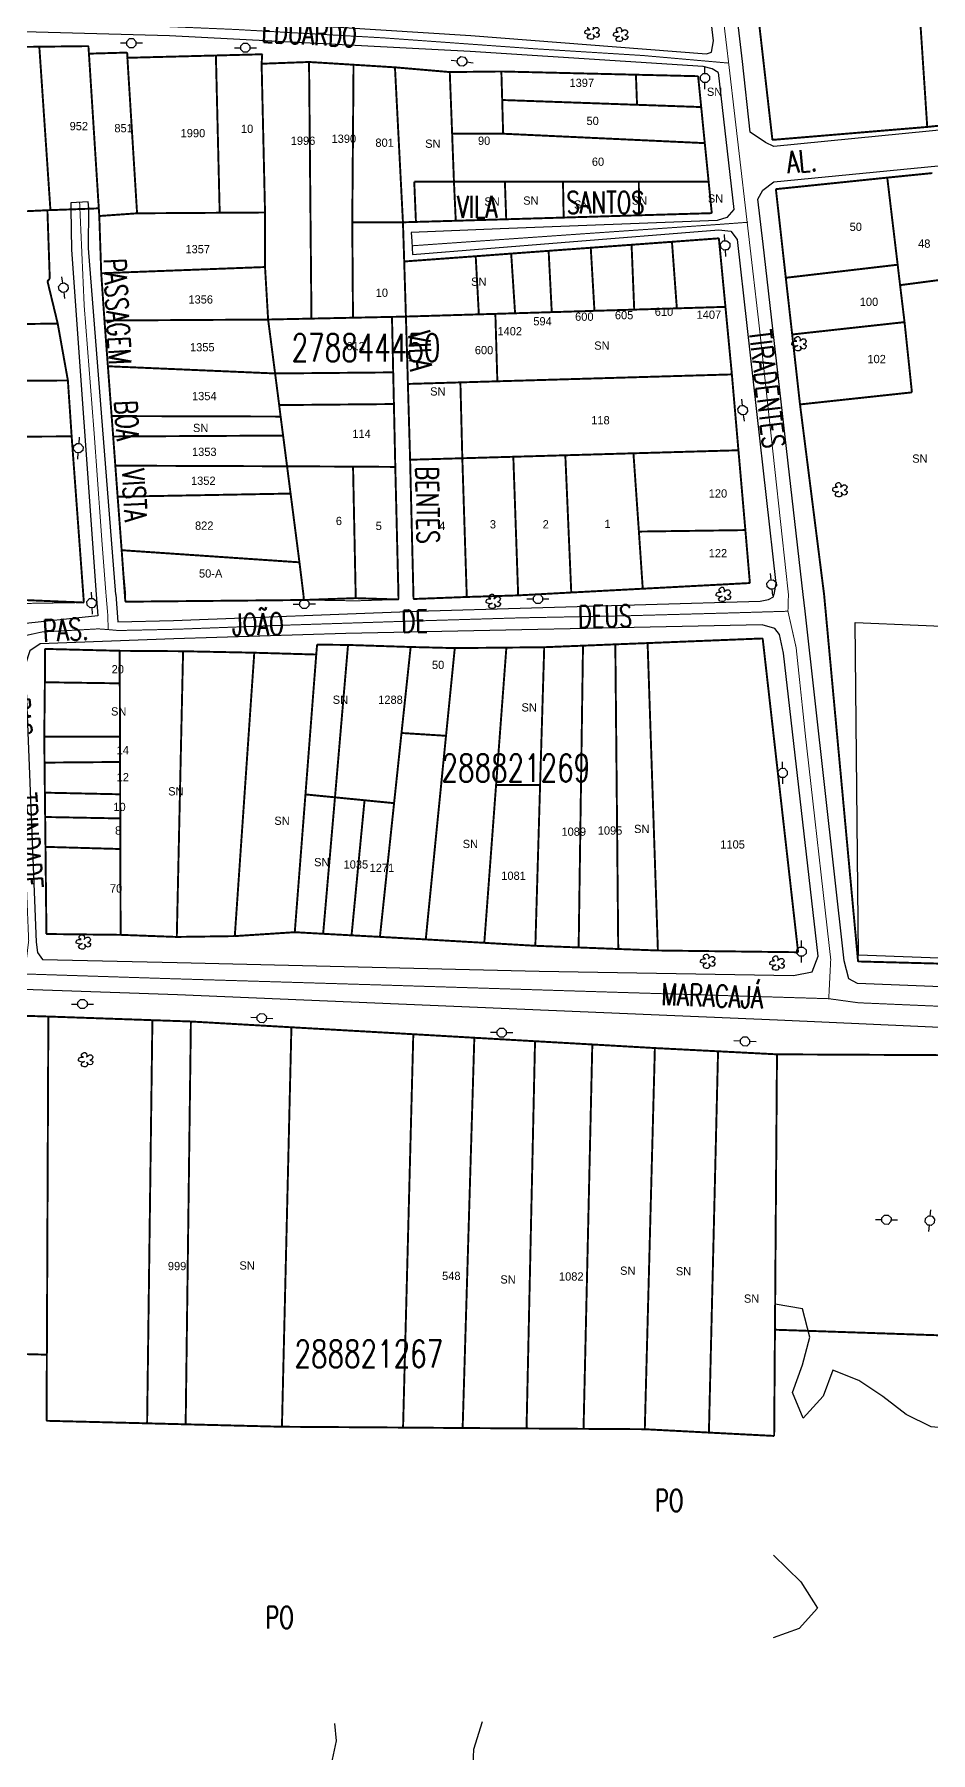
# Model space of a CAD drawing. Header units: millimetres. Extents: x 203684 to 206468, y 4869193 to 4871613.
# Drawn here: x 204378.7 to 204541.4, y 4870786.4 to 4871098.3 of the extents above; entities that cross this region are included whole.
import ezdxf
from ezdxf.enums import TextEntityAlignment as Align

# ---------------------------------------------------------------- set-up
doc = ezdxf.new("R2010")
doc.units = ezdxf.units.MM
for name, color, linetype in [('CD_MALHA_LOTES', 7, 'Continuous'), ('CD_TXT_QUADRA', 7, 'Continuous'), ('LT-POSTES', 7, 'Continuous'), ('RU-CE-CF-Q-ARQ', 7, 'Continuous'), ('RU-QUADRA', 210, 'Continuous'), ('SV-EIXO-RUA-N-PAV', 6, 'Continuous'), ('SV-EIXO-RUA-PAV', 20, 'Continuous'), ('SV-RUA-NAO-PAV', 7, 'Continuous'), ('SV-RUA-PAVIM', 7, 'Continuous'), ('SV-TXT-RUA-N-PAV', 7, 'Continuous'), ('SV-TXT-RUA-PAV', 7, 'Continuous'), ('Th_NmrPort', 1, 'Continuous'), ('VG-ARVORE-ISOLADA', 90, 'Continuous'), ('VG-ORLA-VEGETACAO', 90, 'Continuous'), ('VG-TXT-VEGETACAO', 90, 'Continuous')]:
    doc.layers.add(name, color=color, linetype=linetype)
doc.styles.add('ARIAL', font='simplex.shx')

# ---------------------------------------------------------------- blocks, each defined once
blk = doc.blocks.new('COD092', base_point=(204504.092239, 4871060.025635))
at = {"layer": 'LT-POSTES'}
blk.add_line((204504.922233, 4871060.022296), (204506.0889, 4871060.022296), dxfattribs=at)
blk.add_lwpolyline([(204502.0889, 4871060.022296), (204503.255567, 4871060.022296), (204503.255567, 4871060.35563), (204503.755567, 4871060.85563), (204504.422233, 4871060.85563), (204504.922233, 4871060.35563), (204504.922233, 4871059.688963), (204504.422233, 4871059.188963), (204503.755567, 4871059.188963), (204503.255567, 4871059.688963), (204503.255567, 4871060.022296)], dxfattribs=at)
blk = doc.blocks.new('COD208', base_point=(204517.498181, 4871042.194979))
at = {"layer": 'VG-ARVORE-ISOLADA'}
blk.add_lwpolyline([(204517.064848, 4871042.628313), (204516.739848, 4871042.844979), (204516.739848, 4871043.169979), (204516.956515, 4871043.386646), (204517.173181, 4871043.494979), (204517.389848, 4871043.494979), (204517.606515, 4871043.278312), (204517.714848, 4871042.953312), (204517.606515, 4871042.628313), (204517.823181, 4871042.844979), (204518.148181, 4871043.061646), (204518.473181, 4871043.061646), (204518.689848, 4871042.844979), (204518.798181, 4871042.628313), (204518.581515, 4871042.194979), (204518.256515, 4871042.086646), (204518.581515, 4871041.978313), (204518.798181, 4871041.869979), (204518.798181, 4871041.653313), (204518.581515, 4871041.328313), (204518.364848, 4871041.219979), (204518.039848, 4871041.328313), (204517.714848, 4871041.761646), (204517.823181, 4871041.219979), (204517.714848, 4871041.003313), (204517.498181, 4871040.894979), (204517.173181, 4871040.894979), (204516.848182, 4871041.003313), (204516.631515, 4871041.328313), (204516.848182, 4871041.653313), (204517.281515, 4871041.869979), (204516.848182, 4871041.761646), (204516.414848, 4871041.869979), (204516.198182, 4871041.978313), (204516.198182, 4871042.194979), (204516.306515, 4871042.519979), (204516.631515, 4871042.628313)], close=True, dxfattribs=at)

msp = doc.modelspace()

# ---------------------------------------------------------------- linework, layer by layer
at = {"layer": 'CD_MALHA_LOTES', "const_width": 0.35}
for points in [[(204512.66, 4871079.18), (204508.06, 4871119.48)], [(204540.77, 4871081.53), (204539.51, 4871100.57)], [(204366.3, 4871095.94), (204379.56, 4871096.09)], [(204379.56, 4871096.09), (204388.47, 4871096.2)], [(204381.58, 4871066.43), (204379.56, 4871096.09)], [(204388.47, 4871096.2), (204388.57, 4871094.83)], [(204388.57, 4871094.83), (204395.51, 4871095.03)], [(204390.36, 4871066.75), (204388.57, 4871094.83)], [(204395.51, 4871095.03), (204395.55, 4871094.08)], [(204395.55, 4871094.08), (204411.62, 4871094.5)], [(204411.62, 4871094.5), (204420.03, 4871094.72)], [(204412.31, 4871065.95), (204411.62, 4871094.5)], [(204420.03, 4871094.72), (204419.92, 4871093)], [(204397.31, 4871065.85), (204395.55, 4871094.08)], [(204419.92, 4871093), (204428.53, 4871093.32)], [(204420.54, 4871066), (204419.92, 4871093)], [(204428.53, 4871093.32), (204436.61, 4871092.82)], [(204428.97, 4871046.74), (204428.53, 4871093.32)], [(204436.38, 4871064.22), (204436.61, 4871092.82)], [(204436.61, 4871092.82), (204444.13, 4871092.35)], [(204445.58, 4871064.22), (204444.13, 4871092.35)], [(204444.13, 4871092.35), (204454.08, 4871091.49)], [(204454.08, 4871091.49), (204463.45, 4871091.6)], [(204454.51, 4871080.29), (204454.08, 4871091.49)], [(204463.45, 4871091.6), (204487.88, 4871091.01)], [(204463.6, 4871086.42), (204463.45, 4871091.6)], [(204488.08, 4871085.55), (204487.88, 4871091.01)], [(204487.88, 4871091.01), (204499.17, 4871090.74)], [(204499.17, 4871090.74), (204499.73, 4871085.14)], [(204463.77, 4871080.3), (204463.6, 4871086.42)], [(204463.6, 4871086.42), (204488.08, 4871085.55)], [(204499.73, 4871085.14), (204488.08, 4871085.55)], [(204499.73, 4871085.14), (204500.38, 4871078.59)], [(204551.64, 4871082.66), (204540.77, 4871081.53)], [(204454.51, 4871080.29), (204463.77, 4871080.3)], [(204454.84, 4871071.59), (204454.51, 4871080.29)], [(204500.38, 4871078.59), (204463.77, 4871080.3)], [(204500.38, 4871078.59), (204501.08, 4871071.6)], [(204540.77, 4871081.53), (204512.66, 4871079.18)], [(204513.29, 4871070.24), (204533.51, 4871072.33)], [(204533.51, 4871072.33), (204541.7, 4871073.15)], [(204535.4, 4871056.52), (204533.51, 4871072.33)], [(204447.63, 4871071.59), (204454.84, 4871071.59)], [(204447.94, 4871064.29), (204447.63, 4871071.59)], [(204454.84, 4871071.59), (204464.09, 4871071.59)], [(204455.17, 4871064.5), (204454.84, 4871071.59)], [(204464.09, 4871071.59), (204474.64, 4871071.6)], [(204464.33, 4871064.77), (204464.09, 4871071.59)], [(204474.64, 4871071.6), (204488.41, 4871071.6)], [(204474.76, 4871065.08), (204474.64, 4871071.6)], [(204488.43, 4871065.49), (204488.41, 4871071.6)], [(204488.41, 4871071.6), (204501.08, 4871071.6)], [(204501.08, 4871071.6), (204501.65, 4871065.88)], [(204515.09, 4871054.15), (204513.29, 4871070.24)], [(204381.03, 4871066.41), (204367.9, 4871065.81)], [(204381.58, 4871066.43), (204381.03, 4871066.41)], [(204381.03, 4871066.41), (204381.46, 4871053.96)], [(204390.36, 4871066.75), (204381.58, 4871066.43)], [(204390.45, 4871065.36), (204390.36, 4871066.75)], [(204390.45, 4871065.36), (204397.31, 4871065.85)], [(204390.8, 4871054.97), (204390.45, 4871065.36)], [(204412.31, 4871065.95), (204397.31, 4871065.85)], [(204420.54, 4871066), (204412.31, 4871065.95)], [(204420.54, 4871056.1), (204420.54, 4871066)], [(204445.58, 4871064.22), (204436.38, 4871064.22)], [(204436.51, 4871046.9), (204436.38, 4871064.22)], [(204447.94, 4871064.29), (204445.58, 4871064.22)], [(204445.58, 4871064.22), (204445.81, 4871057.11)], [(204455.17, 4871064.5), (204447.94, 4871064.29)], [(204464.33, 4871064.77), (204455.17, 4871064.5)], [(204474.76, 4871065.08), (204464.33, 4871064.77)], [(204488.43, 4871065.49), (204474.76, 4871065.08)], [(204501.65, 4871065.88), (204488.43, 4871065.49)], [(204479.68, 4871059.6), (204487.09, 4871060.14)], [(204487.09, 4871060.14), (204494.42, 4871060.68)], [(204487.57, 4871048.37), (204487.09, 4871060.14)], [(204494.42, 4871060.68), (204502.94, 4871061.31)], [(204495.31, 4871048.6), (204494.42, 4871060.68)], [(204502.94, 4871061.31), (204504.13, 4871048.87)], [(204445.81, 4871057.11), (204458.79, 4871058.06)], [(204446.12, 4871047.11), (204445.81, 4871057.11)], [(204458.79, 4871058.06), (204465.23, 4871058.54)], [(204459.36, 4871047.51), (204458.79, 4871058.06)], [(204465.23, 4871058.54), (204472.03, 4871059.04)], [(204465.94, 4871047.71), (204465.23, 4871058.54)], [(204472.03, 4871059.04), (204479.68, 4871059.6)], [(204472.6, 4871047.91), (204472.03, 4871059.04)], [(204480.35, 4871048.15), (204479.68, 4871059.6)], [(204381.46, 4871053.96), (204381.04, 4871053.53)], [(204390.8, 4871054.97), (204420.54, 4871056.1)], [(204391.39, 4871046.39), (204390.8, 4871054.97)], [(204421.1, 4871046.57), (204420.54, 4871056.1)], [(204515.09, 4871054.15), (204535.4, 4871056.52)], [(204516.25, 4871043.86), (204515.09, 4871054.15)], [(204535.84, 4871052.81), (204535.4, 4871056.52)], [(204544.01, 4871053.88), (204535.84, 4871052.81)], [(204381.04, 4871053.53), (204382.9, 4871045.84)], [(204536.65, 4871046.1), (204535.84, 4871052.81)], [(204446.12, 4871047.11), (204459.36, 4871047.51)], [(204462.36, 4871047.6), (204459.36, 4871047.51)], [(204462.36, 4871047.6), (204465.94, 4871047.71)], [(204462.72, 4871035.36), (204462.36, 4871047.6)], [(204472.6, 4871047.91), (204465.94, 4871047.71)], [(204480.35, 4871048.15), (204472.6, 4871047.91)], [(204487.57, 4871048.37), (204480.35, 4871048.15)], [(204495.31, 4871048.6), (204487.57, 4871048.37)], [(204504.13, 4871048.87), (204495.31, 4871048.6)], [(204504.13, 4871048.87), (204505.3, 4871036.61)], [(204348.83, 4871045.37), (204382.9, 4871045.84)], [(204382.9, 4871045.84), (204384.75, 4871035.5)], [(204391.39, 4871046.39), (204421.1, 4871046.57)], [(204392.01, 4871038.09), (204391.39, 4871046.39)], [(204421.1, 4871046.57), (204428.97, 4871046.74)], [(204421.1, 4871046.57), (204422.37, 4871036.78)], [(204436.51, 4871046.9), (204428.97, 4871046.74)], [(204443.59, 4871047.05), (204436.51, 4871046.9)], [(204446.12, 4871047.11), (204443.59, 4871047.05)], [(204443.59, 4871047.05), (204443.81, 4871036.98)], [(204446.48, 4871034.88), (204446.12, 4871047.11)], [(204516.25, 4871043.86), (204536.65, 4871046.1)], [(204537.99, 4871033.35), (204536.65, 4871046.1)], [(204517.67, 4871031.16), (204516.25, 4871043.86)], [(204392.69, 4871029.05), (204392.01, 4871038.09)], [(204422.37, 4871036.78), (204392.01, 4871038.09)], [(204360.11, 4871035.47), (204384.75, 4871035.5)], [(204384.75, 4871035.5), (204385.43, 4871025.36)], [(204422.37, 4871036.78), (204443.81, 4871036.98)], [(204423.11, 4871031.04), (204422.37, 4871036.78)], [(204443.81, 4871036.98), (204443.94, 4871031.23)], [(204446.48, 4871034.88), (204456.01, 4871035.16)], [(204446.88, 4871021.12), (204446.48, 4871034.88)], [(204456.01, 4871035.16), (204462.72, 4871035.36)], [(204456.36, 4871021.39), (204456.01, 4871035.16)], [(204505.3, 4871036.61), (204462.72, 4871035.36)], [(204505.3, 4871036.61), (204506.49, 4871022.84)], [(204517.67, 4871031.16), (204537.99, 4871033.35)], [(204392.97, 4871025.34), (204392.69, 4871029.05)], [(204392.69, 4871029.05), (204423.37, 4871028.96)], [(204423.11, 4871031.04), (204443.94, 4871031.23)], [(204423.37, 4871028.96), (204423.11, 4871031.04)], [(204423.82, 4871025.51), (204423.37, 4871028.96)], [(204443.94, 4871031.23), (204444.19, 4871019.82)], [(204522.04, 4870996.67), (204517.67, 4871031.16)], [(204392.97, 4871025.34), (204423.82, 4871025.51)], [(204424.54, 4871019.93), (204423.82, 4871025.51)], [(204373.75, 4871025.3), (204385.43, 4871025.36)], [(204385.43, 4871025.36), (204387.65, 4870995.2)], [(204393.36, 4871020.05), (204392.97, 4871025.34)], [(204487.43, 4871022.29), (204506.49, 4871022.84)], [(204506.49, 4871022.84), (204507.75, 4871008.35)], [(204393.78, 4871014.41), (204393.36, 4871020.05)], [(204393.36, 4871020.05), (204424.54, 4871019.93)], [(204424.54, 4871019.93), (204436.52, 4871019.87)], [(204425.18, 4871014.98), (204424.54, 4871019.93)], [(204437.01, 4870996), (204436.52, 4871019.87)], [(204436.52, 4871019.87), (204444.19, 4871019.82)], [(204444.19, 4871019.82), (204444.78, 4870995.75)], [(204446.88, 4871021.12), (204456.36, 4871021.39)], [(204447.5, 4870995.84), (204446.88, 4871021.12)], [(204456.36, 4871021.39), (204465.62, 4871021.66)], [(204457.17, 4870996.21), (204456.36, 4871021.39)], [(204465.62, 4871021.66), (204475.06, 4871021.93)], [(204466.5, 4870996.5), (204465.62, 4871021.66)], [(204475.06, 4871021.93), (204487.43, 4871022.29)], [(204476.14, 4870997.02), (204475.06, 4871021.93)], [(204488.42, 4871008.08), (204487.43, 4871022.29)], [(204393.78, 4871014.41), (204425.18, 4871014.98)], [(204394.51, 4871004.7), (204393.78, 4871014.41)], [(204426.79, 4871002.5), (204425.18, 4871014.98)], [(204488.42, 4871008.08), (204507.75, 4871008.35)], [(204489.12, 4870997.71), (204488.42, 4871008.08)], [(204507.75, 4871008.35), (204508.57, 4870998.74)], [(204395.18, 4870995.35), (204394.51, 4871004.7)], [(204394.51, 4871004.7), (204426.79, 4871002.5)], [(204427.51, 4870996.66), (204426.79, 4871002.5)], [(204489.12, 4870997.71), (204476.14, 4870997.02)], [(204508.57, 4870998.74), (204489.12, 4870997.71)], [(204387.65, 4870995.2), (204375.2, 4870995.72)], [(204427.59, 4870995.66), (204395.18, 4870995.35)], [(204427.59, 4870995.66), (204427.51, 4870996.66)], [(204437.01, 4870996), (204427.59, 4870995.66)], [(204444.78, 4870995.75), (204437.01, 4870996)], [(204457.17, 4870996.21), (204447.5, 4870995.84)], [(204466.5, 4870996.5), (204457.17, 4870996.21)], [(204476.14, 4870997.02), (204466.5, 4870996.5)], [(204528.21, 4870930.05), (204522.04, 4870996.67)], [(204490, 4870987.84), (204510.89, 4870988.68)], [(204510.89, 4870988.68), (204517.33, 4870931.72)], [(204380.57, 4870986.78), (204394.16, 4870986.44)], [(204380.57, 4870980.73), (204380.57, 4870986.78)], [(204394.16, 4870986.44), (204405.66, 4870986.36)], [(204394.17, 4870980.53), (204394.16, 4870986.44)], [(204404.52, 4870934.5), (204405.66, 4870986.36)], [(204405.66, 4870986.36), (204418.59, 4870986.09)], [(204415.05, 4870934.65), (204418.59, 4870986.09)], [(204418.59, 4870986.09), (204429.84, 4870985.76)], [(204427.88, 4870960.37), (204429.84, 4870985.76)], [(204429.84, 4870985.76), (204429.99, 4870987.56)], [(204429.99, 4870987.56), (204435.61, 4870987.5)], [(204433.24, 4870959.84), (204435.61, 4870987.5)], [(204435.61, 4870987.5), (204446.98, 4870987.13)], [(204445.32, 4870971.52), (204446.98, 4870987.13)], [(204446.98, 4870987.13), (204454.99, 4870986.93)], [(204453.4, 4870971.01), (204454.99, 4870986.93)], [(204454.99, 4870986.93), (204464.36, 4870987.02)], [(204462.49, 4870962.09), (204464.36, 4870987.02)], [(204464.36, 4870987.02), (204471.23, 4870987.09)], [(204470.48, 4870962.1), (204471.23, 4870987.09)], [(204471.23, 4870987.09), (204478.27, 4870987.37)], [(204477.48, 4870932.59), (204478.27, 4870987.37)], [(204478.27, 4870987.37), (204484.14, 4870987.61)], [(204484.14, 4870987.61), (204490, 4870987.84)], [(204484.67, 4870932.31), (204484.14, 4870987.61)], [(204490.83, 4870962.99), (204490, 4870987.84)], [(204380.46, 4870970.85), (204380.57, 4870980.73)], [(204394.17, 4870980.53), (204380.57, 4870980.73)], [(204394.2, 4870970.86), (204394.17, 4870980.53)], [(204380.46, 4870970.85), (204394.2, 4870970.86)], [(204380.51, 4870966.14), (204380.46, 4870970.85)], [(204394.22, 4870966.26), (204394.2, 4870970.86)], [(204443.97, 4870958.78), (204445.32, 4870971.52)], [(204453.4, 4870971.01), (204445.32, 4870971.52)], [(204449.72, 4870934.05), (204453.4, 4870971.01)], [(204380.51, 4870966.14), (204394.22, 4870966.26)], [(204394.24, 4870960.39), (204394.22, 4870966.26)], [(204380.57, 4870960.69), (204380.51, 4870966.14)], [(204380.57, 4870960.69), (204394.24, 4870960.39)], [(204380.62, 4870956.27), (204380.57, 4870960.69)], [(204394.25, 4870956.01), (204394.24, 4870960.39)], [(204425.94, 4870935.36), (204427.88, 4870960.37)], [(204433.24, 4870959.84), (204427.88, 4870960.37)], [(204460.35, 4870933.43), (204462.49, 4870962.09)], [(204470.48, 4870962.1), (204462.49, 4870962.09)], [(204469.62, 4870932.89), (204470.48, 4870962.1)], [(204491.87, 4870932.04), (204490.83, 4870962.99)], [(204431.09, 4870935.07), (204433.24, 4870959.84)], [(204438.61, 4870959.31), (204433.24, 4870959.84)], [(204438.61, 4870959.31), (204436.25, 4870934.79)], [(204443.97, 4870958.78), (204438.61, 4870959.31)], [(204441.4, 4870934.51), (204443.97, 4870958.78)], [(204380.62, 4870956.27), (204394.25, 4870956.01)], [(204380.68, 4870950.85), (204380.62, 4870956.27)], [(204394.27, 4870950.46), (204394.25, 4870956.01)], [(204380.68, 4870950.85), (204394.27, 4870950.46)], [(204380.85, 4870935.03), (204380.68, 4870950.85)], [(204394.32, 4870934.88), (204394.27, 4870950.46)], [(204425.94, 4870935.36), (204415.05, 4870934.65)], [(204431.09, 4870935.07), (204425.94, 4870935.36)], [(204436.25, 4870934.79), (204431.09, 4870935.07)], [(204394.32, 4870934.88), (204380.85, 4870935.03)], [(204404.52, 4870934.5), (204394.32, 4870934.88)], [(204415.05, 4870934.65), (204404.52, 4870934.5)], [(204436.25, 4870934.79), (204441.4, 4870934.51)], [(204449.72, 4870934.05), (204441.4, 4870934.51)], [(204460.35, 4870933.43), (204449.72, 4870934.05)], [(204469.62, 4870932.89), (204460.35, 4870933.43)], [(204477.48, 4870932.59), (204469.62, 4870932.89)], [(204484.67, 4870932.31), (204477.48, 4870932.59)], [(204491.87, 4870932.04), (204484.67, 4870932.31)], [(204517.33, 4870931.72), (204491.87, 4870932.04)], [(204637.35, 4870927.15), (204528.21, 4870930.05)], [(204371.05, 4870920.36), (204381.2, 4870920.05)], [(204380.93, 4870858.67), (204381.2, 4870920.05)], [(204381.2, 4870920.05), (204400.09, 4870919.39)], [(204399.13, 4870846.21), (204400.09, 4870919.39)], [(204400.09, 4870919.39), (204407.08, 4870919.15)], [(204406.13, 4870846.03), (204407.08, 4870919.15)], [(204407.08, 4870919.15), (204425.33, 4870918.1)], [(204423.61, 4870845.59), (204425.33, 4870918.1)], [(204425.33, 4870918.1), (204447.46, 4870916.84)], [(204445.6, 4870845.44), (204447.46, 4870916.84)], [(204447.46, 4870916.84), (204458.54, 4870916.2)], [(204456.42, 4870845.36), (204458.54, 4870916.2)], [(204458.54, 4870916.2), (204469.56, 4870915.57)], [(204468.02, 4870845.28), (204469.56, 4870915.57)], [(204469.56, 4870915.57), (204479.96, 4870914.98)], [(204478.37, 4870845.21), (204479.96, 4870914.98)], [(204479.96, 4870914.98), (204491.32, 4870914.33)], [(204489.49, 4870845.14), (204491.32, 4870914.33)], [(204491.32, 4870914.33), (204502.79, 4870913.74)], [(204501.13, 4870844.53), (204502.79, 4870913.74)], [(204502.79, 4870913.74), (204513.49, 4870913.19)], [(204513.12, 4870863.2), (204513.49, 4870913.19)], [(204513.49, 4870913.19), (204547.48, 4870913.02), (204571.5, 4870912.32)], [(204513.12, 4870863.2), (204512.98, 4870843.92)], [(204565.51, 4870861.42), (204513.12, 4870863.2)], [(204380.93, 4870858.67), (204370.19, 4870858.95)], [(204380.88, 4870846.67), (204380.93, 4870858.67)], [(204399.13, 4870846.21), (204380.88, 4870846.67)], [(204406.13, 4870846.03), (204399.13, 4870846.21)], [(204423.61, 4870845.59), (204406.13, 4870846.03)], [(204445.6, 4870845.44), (204423.61, 4870845.59)], [(204456.42, 4870845.36), (204445.6, 4870845.44)], [(204468.02, 4870845.28), (204456.42, 4870845.36)], [(204478.37, 4870845.21), (204468.02, 4870845.28)], [(204489.49, 4870845.14), (204478.37, 4870845.21)], [(204501.13, 4870844.53), (204489.49, 4870845.14)], [(204512.98, 4870843.92), (204501.13, 4870844.53)]]:
    msp.add_lwpolyline(points, dxfattribs=at)
at = {"layer": 'RU-CE-CF-Q-ARQ'}
msp.add_polyline3d([(204607.91, 4870928.24, 5.79), (204528.32, 4870931.19, 5.74), (204527.7, 4870991.58, 5.69), (204550.54, 4870990.6, 5.69), (204567.56, 4870989.87, 5.69), (204594.85, 4870988.7, 5.69), (204613.98, 4870987.88, 5.69), (204615.6, 4870987.81, 5.34)], close=True, dxfattribs=at)
at = {"layer": 'RU-QUADRA', "const_width": 0.18}
for points in [[(204551.64, 4871082.66), (204540.77, 4871081.53), (204512.66, 4871079.18), (204508.06, 4871119.48), (204506.89, 4871129.4), (204505.98, 4871139.46), (204504.63, 4871149.3), (204503.82, 4871157.88), (204503.37, 4871163.06), (204501.65, 4871176.96), (204500.12, 4871192.26), (204498.49, 4871207.51), (204496.6, 4871230.48), (204502.42, 4871230.89), (204509.18, 4871231.36), (204514.71, 4871231.75), (204519.7, 4871232.1), (204520.06, 4871229.22), (204526.83, 4871229.85), (204530.17, 4871195.1), (204531.43, 4871180.26), (204533.78, 4871180.35), (204529, 4871230.39), (204543.12, 4871231.61)], [(204366.3, 4871095.94), (204379.56, 4871096.09), (204388.47, 4871096.2), (204388.57, 4871094.83), (204395.51, 4871095.03), (204395.55, 4871094.08), (204411.62, 4871094.5), (204420.03, 4871094.72), (204419.92, 4871093), (204428.53, 4871093.32), (204436.61, 4871092.82), (204444.13, 4871092.35), (204454.08, 4871091.49), (204463.45, 4871091.6), (204487.88, 4871091.01), (204499.17, 4871090.74), (204499.73, 4871085.14), (204500.38, 4871078.59), (204501.08, 4871071.6), (204501.65, 4871065.88), (204488.43, 4871065.49), (204474.76, 4871065.08), (204464.33, 4871064.77), (204455.17, 4871064.5), (204447.94, 4871064.29), (204445.58, 4871064.22), (204445.81, 4871057.11), (204458.79, 4871058.06), (204465.23, 4871058.54), (204472.03, 4871059.04), (204479.68, 4871059.6), (204487.09, 4871060.14), (204494.42, 4871060.68), (204502.94, 4871061.31), (204504.13, 4871048.87), (204505.3, 4871036.61), (204506.49, 4871022.84), (204507.75, 4871008.35), (204508.57, 4870998.74), (204489.12, 4870997.71), (204476.14, 4870997.02), (204466.5, 4870996.5), (204457.17, 4870996.21), (204447.5, 4870995.84), (204446.88, 4871021.12), (204446.48, 4871034.88), (204446.12, 4871047.11), (204443.59, 4871047.05), (204443.81, 4871036.98), (204443.94, 4871031.23), (204444.19, 4871019.82), (204444.86, 4870996.66), (204444.78, 4870995.75), (204436.98, 4870995.51), (204427.59, 4870995.66), (204395.18, 4870995.35), (204395.24, 4870996.67), (204394.51, 4871004.7), (204393.78, 4871014.41), (204393.36, 4871020.05), (204392.97, 4871025.34), (204392.69, 4871029.05), (204392.01, 4871038.09), (204391.39, 4871046.39), (204390.8, 4871054.97), (204390.45, 4871065.36), (204390.36, 4871066.75), (204381.58, 4871066.43), (204381.03, 4871066.41), (204381.46, 4871053.96), (204381.04, 4871053.53), (204382.9, 4871045.84), (204384.75, 4871035.5), (204385.43, 4871025.36), (204387.61, 4870996.58), (204387.65, 4870995.2), (204375.27, 4870995.01)], [(204637.35, 4870927.26), (204528.21, 4870930.05), (204522.04, 4870996.67), (204517.67, 4871031.16), (204516.25, 4871043.86), (204515.09, 4871054.15), (204513.29, 4871070.24), (204533.51, 4871072.33), (204541.7, 4871073.15)], [(204371.05, 4870920.36), (204381.2, 4870920.05), (204407.08, 4870919.15), (204425.33, 4870918.1), (204447.46, 4870916.84), (204458.54, 4870916.2), (204469.56, 4870915.57), (204479.96, 4870914.98), (204491.32, 4870914.33), (204502.79, 4870913.74), (204513.49, 4870913.19), (204547.48, 4870913.02)], [(204565.51, 4870861.42), (204513.12, 4870863.2), (204512.98, 4870843.92), (204501.13, 4870844.53), (204489.49, 4870845.14), (204478.37, 4870845.21), (204468.02, 4870845.28), (204456.42, 4870845.36), (204445.6, 4870845.44), (204423.61, 4870845.59), (204406.13, 4870846.03), (204399.13, 4870846.21), (204380.88, 4870846.67), (204380.93, 4870858.67), (204370.19, 4870858.95)]]:
    msp.add_lwpolyline(points, dxfattribs=at)
msp.add_lwpolyline([(204380.57, 4870986.78), (204394.16, 4870986.44), (204405.66, 4870986.36), (204418.59, 4870986.09), (204429.84, 4870985.76), (204429.99, 4870987.56), (204435.61, 4870987.5), (204446.98, 4870987.13), (204454.99, 4870986.93), (204464.36, 4870987.02), (204471.23, 4870987.09), (204478.27, 4870987.37), (204484.14, 4870987.61), (204490, 4870987.84), (204510.89, 4870988.68), (204517.33, 4870931.72), (204491.87, 4870932.04), (204484.67, 4870932.31), (204477.48, 4870932.59), (204469.62, 4870932.89), (204460.35, 4870933.43), (204449.72, 4870934.05), (204441.4, 4870934.51), (204436.25, 4870934.79), (204431.09, 4870935.07), (204425.94, 4870935.36), (204415.05, 4870934.65), (204404.52, 4870934.5), (204394.32, 4870934.88), (204380.85, 4870935.03), (204380.68, 4870950.85), (204380.62, 4870956.27), (204380.57, 4870960.69), (204380.51, 4870966.14), (204380.46, 4870970.85), (204380.57, 4870980.73)], close=True, dxfattribs=at)
at = {"layer": 'SV-EIXO-RUA-N-PAV', "linetype": 'Continuous', "const_width": 0.18}
for points in [[(204203.74, 4871092.68), (204239.63, 4871096.33), (204259.63, 4871098), (204282.75, 4871099.07), (204316.45, 4871100.59), (204347.78, 4871100.59), (204386.87, 4871100.43), (204415.24, 4871099.22), (204442.01, 4871097.7), (204469.46, 4871095.72), (204489.08, 4871094.5), (204504.6, 4871093.13)], [(204386.87, 4871067.96), (204387.71, 4871049.02), (204389.53, 4871025.75), (204390.98, 4871005.6), (204391.67, 4870996.67)], [(204508.25, 4871064.23), (204502.17, 4871063.78), (204477.83, 4871062.1), (204447.41, 4871059.97)], [(204392.06, 4870990.29), (204392, 4870992.86), (204391.67, 4870996.67)], [(204377.16, 4870927.77), (204377.25, 4870930.71), (204377.63, 4870933.78), (204376.75, 4870955.12), (204376.31, 4870968.96), (204375.31, 4870980.6), (204374.24, 4870987.72), (204377.13, 4870989.22), (204380.01, 4870989.85), (204390.24, 4870990.42), (204392.06, 4870990.29), (204393.92, 4870990.12), (204404.76, 4870990.36), (204423.87, 4870991.08), (204447.35, 4870991.84), (204466.84, 4870992.42), (204486.33, 4870992.8), (204505.68, 4870993.33), (204515.48, 4870993.62)]]:
    msp.add_lwpolyline(points, dxfattribs=at)
at = {"layer": 'SV-EIXO-RUA-PAV', "linetype": 'Continuous', "const_width": 0.18}
for points in [[(204488.63, 4871238.24), (204490.3, 4871226.07), (204495.47, 4871176.64), (204499.58, 4871136.03), (204504.75, 4871092.83), (204510.23, 4871045.68), (204515.57, 4870996.68)], [(204522.89, 4870923.29), (204523.25, 4870930.42), (204518.67, 4870970.88), (204516.97, 4870987.01), (204515.48, 4870993.62), (204515.57, 4870996.68)], [(204637.31, 4870917.86), (204615.54, 4870918.82), (204572.68, 4870920.63), (204528.27, 4870922.55), (204522.89, 4870923.29), (204487.27, 4870924.36), (204442.81, 4870925.74), (204403.79, 4870926.91), (204377.16, 4870927.77), (204358.05, 4870928.41), (204318.49, 4870930.22), (204272.64, 4870932.35), (204227.44, 4870934.21), (204221.8, 4870934.64)]]:
    msp.add_lwpolyline(points, dxfattribs=at)
at = {"layer": 'SV-RUA-NAO-PAV'}
for points in [[(204206.55, 4871095.12, 6.9), (204245.9, 4871098.64, 6.88), (204278.46, 4871100.56, 6.85), (204304.28, 4871101.98, 6.74), (204331.83, 4871102.64, 6.69), (204356.31, 4871102.2, 6.64), (204381.72, 4871102.31, 6.26), (204403.16, 4871101.58, 6.26), (204457.9, 4871098.11, 5.96), (204500.72, 4871094.8, 5.57), (204501.61, 4871095.12, 5.57)], [(204502.82, 4871091.44, 5.77), (204501.72, 4871092.05, 5.77), (204500.09, 4871092.49, 5.77), (204457.77, 4871095.23, 5.94), (204403.17, 4871098.04, 5.94), (204361.32, 4871099.21, 6.56), (204303.69, 4871098.72, 6.82), (204279.46, 4871096.73, 6.9), (204277.89, 4871096.18, 6.9), (204277.25, 4871094.98, 6.9), (204277.25, 4871093.29, 6.9), (204280.46, 4871082.61, 6.9), (204284.71, 4871073.29, 6.9), (204288.7, 4871065.92, 6.64), (204293.65, 4871058.51, 6.66), (204298.44, 4871052.98, 6.72), (204302.54, 4871049.83, 6.69), (204319.98, 4871034.34, 6.38), (204350.03, 4871004.75, 6.39), (204357.49, 4870998.64, 6.36), (204360.93, 4870996.67, 6.36)], [(204510.03, 4871068.39, 5.49), (204510.92, 4871070.07, 5.49), (204512.9, 4871071.58, 5.49), (204570.74, 4871077.18, 5.49), (204569.92, 4871083.6, 5.49), (204512.9, 4871078, 5.49), (204511.39, 4871078.7, 5.49), (204508.64, 4871080.56, 5.49)], [(204393.45, 4870996.67, 6.3), (204388.49, 4871059.55, 6.32), (204388.52, 4871066.78, 6.26), (204388.44, 4871067.94, 6.26), (204385.31, 4871067.76, 6.26), (204385.27, 4871066.66, 6.26), (204385.41, 4871059.2, 6.26), (204389.9, 4870996.67, 6.36)], [(204505.63, 4871066.52, 5.47), (204504.41, 4871065.11, 5.48), (204502.6, 4871064.57, 5.48), (204463.23, 4871063.03, 5.48), (204447.1, 4871062.37, 5.95), (204447.2, 4871060.82, 5.95), (204447.34, 4871058.4, 5.95), (204474.3, 4871060.57, 5.95), (204502.92, 4871062.88, 5.55), (204505.13, 4871062.61, 5.55)], [(204444.78, 4870995.75, 6.1), (204444.19, 4871019.82, 6.1), (204443.94, 4871031.23, 6.1), (204443.81, 4871036.98, 6.1), (204443.59, 4871047.05, 6.1), (204446.12, 4871047.11, 6.1), (204446.48, 4871034.88, 6.1), (204446.88, 4871021.12, 9.98), (204447.5, 4870995.84, 9.98)], [(204389.9, 4870996.67, 6.36), (204390.18, 4870992.8, 6.36), (204375.33, 4870991.19, 6.36), (204367.79, 4870992.73, 6.36), (204360.93, 4870996.67, 6.36)], [(204393.45, 4870996.67, 6.3), (204393.84, 4870991.68, 6.21), (204403.95, 4870991.93, 6.21), (204448.14, 4870993.65, 6.11), (204510.46, 4870995.47, 5.83), (204511.96, 4870995.75, 5.83), (204512.84, 4870996.23, 5.83)], [(204513.11, 4870990.46, 5.99), (204510.82, 4870991.17, 5.99), (204435.2, 4870989.56, 6.29), (204403.99, 4870988.59, 6.29), (204379.73, 4870987.7, 6.47), (204377.83, 4870986.42, 6.54), (204377.01, 4870983.84, 6.54), (204378.97, 4870933.55, 6.39)]]:
    msp.add_polyline3d(points, dxfattribs=at)
at = {"layer": 'SV-RUA-PAVIM'}
for points in [[(204501.61, 4871095.12, 5.57), (204501.97, 4871097.17, 5.57), (204496.23, 4871146.08, 5.38), (204488.09, 4871228.34, 5.08), (204486.46, 4871232.44, 5.08), (204482.63, 4871233.98, 5.08)], [(204508.64, 4871080.56, 5.49), (204507.2, 4871093.38, 5.49), (204496.84, 4871181.83, 5.25), (204491.8, 4871231.08, 5.03), (204492.34, 4871233.98, 5.03), (204493.61, 4871234.43, 4.79)], [(204502.82, 4871091.44, 5.49), (204505.63, 4871066.52, 5.49)], [(204518.27, 4870996.67, 5.49), (204510.99, 4871060.23, 5.49), (204510.03, 4871068.39, 5.49)], [(204505.13, 4871062.61, 5.55), (204506.24, 4871061.08, 5.56), (204513.26, 4870998.67, 5.83), (204512.92, 4870996.67, 5.83)], [(204512.84, 4870996.23, 5.83), (204512.92, 4870996.67, 5.83)], [(204637.35, 4870921.66, 5.97), (204628.58, 4870922.06, 5.97), (204528.11, 4870926.02, 5.87), (204526.52, 4870926.87, 5.87), (204525.68, 4870930.15, 5.78), (204518.61, 4870993.65, 5.91), (204518.27, 4870996.67, 5.49)], [(204378.97, 4870933.55, 6.85), (204379.23, 4870931.66, 6.47), (204380.13, 4870930.41, 6.45), (204404.57, 4870929.84, 6.45), (204470.31, 4870928.31, 6.19), (204516.46, 4870927.48, 5.92), (204519.87, 4870928.19, 5.94), (204520.98, 4870931, 5.94), (204514.66, 4870985.99, 6.06), (204513.92, 4870989.38, 6.06), (204513.11, 4870990.46, 5.99)], [(204637.35, 4870913.91, 5.34), (204628.91, 4870914.21, 5.86), (204513.6, 4870919.37, 5.95), (204404.62, 4870923.99, 6.14), (204357.42, 4870925.6, 6.48), (204294.48, 4870927.84, 6.79), (204227.26, 4870930.51, 6.9), (204225.31, 4870929.57, 7.06), (204224.69, 4870927.18, 6.85), (204225.99, 4870915.62, 6.37), (204227.36, 4870903.56, 6.37)]]:
    msp.add_polyline3d(points, dxfattribs=at)
at = {"layer": 'VG-ORLA-VEGETACAO'}
for points in [[(204575.01, 4870861.25, 12.47), (204573.66, 4870858.57, 12.4), (204574.47, 4870853.38, 12.4), (204572.96, 4870848.11, 12.4), (204568.15, 4870846.44, 12.4), (204562.69, 4870846.7, 12.37), (204557.66, 4870847.44, 12.22), (204551.94, 4870846.61, 12.22), (204546.8, 4870845.08, 12.22), (204541.47, 4870845.57, 12.24), (204536.97, 4870847.8, 11.84), (204532.73, 4870851.06, 11.64), (204528.33, 4870854, 11.32), (204523.63, 4870855.84, 11.28), (204521.89, 4870851.14, 11.16), (204518.26, 4870847.15, 10.94), (204516.3, 4870851.83, 10.94), (204518.12, 4870856.8, 10.94), (204519.48, 4870861.84, 10.94), (204518.15, 4870867, 10.94), (204513.15, 4870867.84, 10.94)], [(204512.86, 4870822.28, 12.01), (204517.83, 4870817.44, 12.15), (204520.84, 4870812.68, 12.69), (204517.49, 4870808.94, 12.84), (204512.78, 4870807.28, 12.84)], [(204459.98, 4870792.05, 5.05), (204458.39, 4870787.02, 5.05), (204458.17, 4870781.65, 5.01), (204458.59, 4870776.33, 4.94), (204459.24, 4870771.18, 4.9), (204459.2, 4870766.04, 4.74), (204454.03, 4870763.99, 4.73), (204448.78, 4870763.36, 4.73), (204443.78, 4870762.04, 4.73), (204438.87, 4870760.95, 4.73), (204433.9, 4870763.27, 4.73), (204430.21, 4870767.08, 4.72), (204426.7, 4870770.96, 4.72), (204421.31, 4870771.12, 4.72), (204424.07, 4870775.64, 4.72), (204428.78, 4870778.56, 4.73), (204432.45, 4870783.47, 4.74), (204433.52, 4870788.57, 4.71), (204433.19, 4870791.74, 4.71)]]:
    msp.add_polyline3d(points, dxfattribs=at)

# ---------------------------------------------------------------- block references
at = {"layer": 'LT-POSTES'}
for p, rotation in [((204396.27, 4871096.73, 6.53), 180), ((204456.32, 4871093.44, 6.3), 353), ((204500.41, 4871090.42, 5.76), 90), ((204504.09, 4871060.03, 5.51), 94), ((204383.94, 4871052.36, 6.66), 98), ((204507.27, 4871030.11, 5.76), 277.0000000000001), ((204386.64, 4871023.21, 6.51), 265), ((204512.52, 4870998.48, 5.88), 96), ((204389.06, 4870995.1, 6.28), 273), ((204427.68, 4870994.94, 6.1), 1), ((204514.52, 4870964.27, 6.01), 91), ((204517.93, 4870931.84, 5.98), 90), ((204419.94, 4870919.75, 6.05), 177), ((204463.5, 4870917.12, 6.02), 179), ((204507.68, 4870915.54, 6.07), 178), ((204533.36, 4870883.17, 6), 359), ((204541.25, 4870883, 6), 85)]:
    msp.add_blockref('COD092', p, dxfattribs=dict(at, rotation=rotation))
for p in [(204416.98, 4871095.91, 6), (204470.09, 4870995.87, 5.95), (204387.39, 4870922.32, 6.61)]:
    msp.add_blockref('COD092', p, dxfattribs=at)
at = {"layer": 'VG-ARVORE-ISOLADA'}
for p in [(204479.92, 4871098.74, 11.39), (204485.1, 4871098.31, 8.78), (204517.5, 4871042.19, 5.69), (204524.91, 4871015.69, 14.45), (204503.76, 4870996.66, 9.67), (204461.98, 4870995.42, 9.98), (204387.57, 4870933.61, 9.65), (204500.93, 4870930.1, 10.85), (204513.5, 4870929.74, 12.73), (204388, 4870912.23, 9.46)]:
    msp.add_blockref('COD208', p, dxfattribs=at)

# ---------------------------------------------------------------- texts
at = {"layer": 'CD_TXT_QUADRA', "style": 'ARIAL', "width": 0.7}
for s, p in [('278844450', (204425.37, 4871038.97)), ('288821269', (204452.58, 4870962.68)), ('288821267', (204425.89, 4870856.33))]:
    msp.add_text(s, height=5, dxfattribs=at).set_placement(p)
at = {"layer": 'SV-TXT-RUA-N-PAV', "style": 'ARIAL', "width": 0.7}
for s, rotation, p in [('EDUARDO', 357, (204419.82, 4871096.92)), ('AL.', 5, (204515.47, 4871073.1)), ('PASSAGEM', 273, (204391.24, 4871057.56)), ('VILA', 273, (204446.51, 4871044.45)), ('BOA', 273, (204393.25, 4871031.78)), ('VISTA', 273, (204394.58, 4871019.4)), ('BENTES', 271, (204447.94, 4871019.9)), ('DEUS', 1, (204477.38, 4870990.62)), ('PAS.', 3, (204380.3, 4870988.07)), ('JOÃO', 1, (204414.59, 4870989.18)), ('DE', 1, (204445.35, 4870989.77)), ('PAS.    TRINDADE', 274, (204373.77, 4870977.87))]:
    msp.add_text(s, height=4, rotation=rotation, dxfattribs=at).set_placement(p)
for s, p in [('SANTOS', (204475.27, 4871065.81)), ('VILA', (204455.4, 4871065.01))]:
    msp.add_text(s, height=4, dxfattribs=at).set_placement(p)
at = {"layer": 'SV-TXT-RUA-PAV', "style": 'ARIAL', "width": 0.7}
for s, rotation, p in [('TIRADENTES', 277, (204508.37, 4871044.46)), ('MARACAJÁ', 358, (204492.44, 4870922.14))]:
    msp.add_text(s, height=4, rotation=rotation, dxfattribs=at).set_placement(p)
at = {"layer": 'Th_NmrPort', "color": 1}
for s, p in [('1397', (204475.82, 4871089.54)), ('SN', (204500.77, 4871087.91)), ('952', (204385.06, 4871081.68)), ('851', (204393.19, 4871081.31)), ('10', (204416.17, 4871081.2)), ('50', (204478.91, 4871082.63)), ('1990', (204405.22, 4871080.41)), ('1996', (204425.21, 4871079.03)), ('1390', (204432.62, 4871079.39)), ('801', (204440.58, 4871078.67)), ('SN', (204449.62, 4871078.49)), ('90', (204459.2, 4871079.03)), ('60', (204479.88, 4871075.22)), ('SN', (204460.36, 4871067.99)), ('SN', (204467.41, 4871068.17)), ('SN', (204476.63, 4871067.45)), ('SN', (204487.12, 4871068.17)), ('SN', (204500.93, 4871068.54)), ('50', (204526.68, 4871063.4)), ('1357', (204406.09, 4871059.35)), ('48', (204539.11, 4871060.35)), ('SN', (204457.95, 4871053.44)), ('1356', (204406.63, 4871050.22)), ('10', (204440.63, 4871051.44)), ('600', (204476.84, 4871047.09)), ('605', (204484.06, 4871047.37)), ('610', (204491.3, 4871047.99)), ('1407', (204498.89, 4871047.45)), ('100', (204528.52, 4871049.78)), ('1402', (204462.74, 4871044.45)), ('594', (204469.25, 4871046.26)), ('1355', (204406.92, 4871041.54)), ('612', (204435.31, 4871041.74)), ('600', (204458.63, 4871041.02)), ('SN', (204480.31, 4871041.85)), ('102', (204529.91, 4871039.4)), ('1354', (204407.28, 4871032.68)), ('SN', (204450.52, 4871033.52)), ('118', (204479.77, 4871028.29)), ('SN', (204407.46, 4871026.9)), ('114', (204436.39, 4871025.83)), ('1353', (204407.28, 4871022.56)), ('SN', (204538.04, 4871021.33)), ('1352', (204407.1, 4871017.31)), ('120', (204501.1, 4871015)), ('6', (204433.4, 4871010.01)), ('3', (204461.36, 4871009.4)), ('2', (204470.94, 4871009.4)), ('1', (204482.16, 4871009.47)), ('822', (204407.83, 4871009.16)), ('5', (204440.63, 4871009.11)), ('4', (204452.15, 4871009.11)), ('122', (204501.1, 4871004.16)), ('50-A', (204408.55, 4871000.48)), ('20', (204392.69, 4870983.09)), ('50', (204450.85, 4870983.88)), ('SN', (204392.58, 4870975.44)), ('SN', (204432.83, 4870977.56)), ('1288', (204441.09, 4870977.56)), ('SN', (204467.11, 4870976.17)), ('14', (204393.6, 4870968.4)), ('12', (204393.6, 4870963.5)), ('SN', (204402.96, 4870960.93)), ('10', (204393, 4870958.1)), ('8', (204393.31, 4870953.82)), ('SN', (204422.23, 4870955.59)), ('1089', (204474.36, 4870953.61)), ('1095', (204480.95, 4870953.82)), ('SN', (204487.54, 4870954.11)), ('SN', (204456.43, 4870951.38)), ('1105', (204503.2, 4870951.29)), ('SN', (204429.45, 4870948.08)), ('1035', (204434.8, 4870947.66)), ('1271', (204439.53, 4870947.05)), ('1081', (204463.43, 4870945.61)), ('70', (204392.38, 4870943.31)), ('999', (204402.9, 4870874.76)), ('SN', (204415.89, 4870874.86)), ('548', (204452.69, 4870872.97)), ('SN', (204463.26, 4870872.33)), ('1082', (204473.91, 4870872.87)), ('SN', (204485, 4870873.92)), ('SN', (204495.13, 4870873.82)), ('SN', (204507.49, 4870868.85))]:
    msp.add_text(s, height=1.5, dxfattribs=at).set_placement(p, align=Align.MIDDLE_LEFT)
at = {"layer": 'VG-TXT-VEGETACAO', "style": 'ARIAL', "width": 0.7}
for p in [(204491.35, 4870830.18, 6.76), (204420.61, 4870808.98, 6.76)]:
    msp.add_text('PO', height=4, dxfattribs=at).set_placement(p)

doc.saveas('drawing.dxf')
